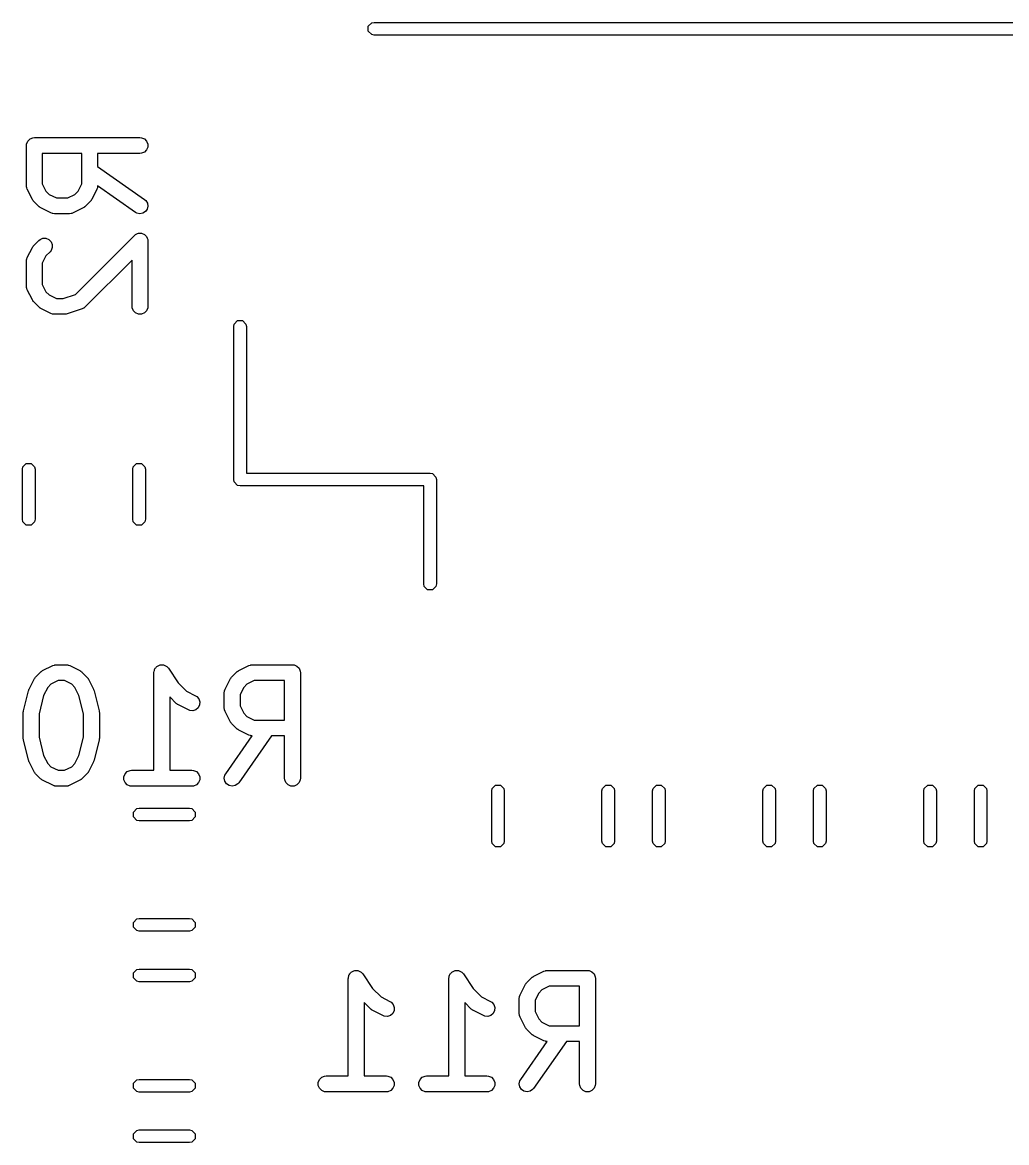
# Model space of a CAD drawing. Extents: x 5.34 to 7.44, y -5.05 to -3.93.
# Drawn here: x 5.6771 to 6.0441, y -4.3518 to -3.934 of the extents above; entities that cross this region are included whole.
import ezdxf

# ---------------------------------------------------------------- set-up
doc = ezdxf.new("R2010")
doc.units = 0
doc.header["$MEASUREMENT"] = 0
doc.layers.add('BLACK', color=7, linetype='CONTINUOUS')

msp = doc.modelspace()

# ---------------------------------------------------------------- linework, layer by layer
at = {"layer": 'BLACK', "linetype": 'CONTINUOUS'}
for p, q in [((5.80605, -3.93547), (5.80733, -3.9342)), ((5.80733, -3.9342), (5.80824, -3.93402)), ((5.80824, -3.93402), (6.18934, -3.93402)), ((5.80605, -3.93728), (5.80605, -3.93547)), ((5.80733, -3.93856), (5.80605, -3.93728)), ((5.80824, -3.93874), (5.80733, -3.93856)), ((6.18934, -3.93874), (5.80824, -3.93874)), ((5.6799, -3.97749), (5.68096, -3.97705)), ((5.68096, -3.97705), (5.68154, -3.97699)), ((5.68154, -3.97699), (5.72091, -3.97699)), ((5.72091, -3.97699), (5.72148, -3.97705)), ((5.72148, -3.97705), (5.72255, -3.97749)), ((5.67858, -3.97994), (5.67864, -3.97937)), ((5.67858, -3.99494), (5.67858, -3.97994)), ((5.67864, -3.97937), (5.67908, -3.9783)), ((5.67908, -3.9783), (5.6799, -3.97749)), ((5.72255, -3.97749), (5.72336, -3.9783)), ((5.72336, -3.9783), (5.7238, -3.97937)), ((5.7238, -3.98052), (5.72336, -3.98158)), ((5.7238, -3.97937), (5.7238, -3.98052)), ((5.69921, -3.98289), (5.68449, -3.98289)), ((5.68449, -3.98289), (5.68449, -3.99424)), ((5.69921, -3.99424), (5.69921, -3.98289)), ((5.72091, -3.98289), (5.70511, -3.98289)), ((5.70511, -3.98289), (5.70511, -3.98778)), ((5.72148, -3.98284), (5.72091, -3.98289)), ((5.72255, -3.9824), (5.72148, -3.98284)), ((5.72336, -3.98158), (5.72255, -3.9824)), ((5.70511, -3.98778), (5.7226, -4.00002)), ((5.67864, -3.99552), (5.67858, -3.99494)), ((5.67868, -3.99561), (5.67864, -3.99552)), ((5.67869, -3.99572), (5.67868, -3.99561)), ((5.6789, -3.99626), (5.67869, -3.99572)), ((5.68077, -4.00001), (5.6789, -3.99626)), ((5.68449, -3.99424), (5.68584, -3.99694)), ((5.68584, -3.99694), (5.68703, -3.99814)), ((5.69666, -3.99814), (5.69786, -3.99694)), ((5.69786, -3.99694), (5.69921, -3.99424)), ((5.7048, -3.99626), (5.70292, -4.00001)), ((5.70501, -3.99572), (5.7048, -3.99626)), ((5.70505, -3.99552), (5.70501, -3.99561)), ((5.70501, -3.99561), (5.70501, -3.99572)), ((5.70511, -3.99498), (5.70505, -3.99552)), ((5.71921, -4.00486), (5.70511, -3.99498)), ((5.68093, -4.00026), (5.68077, -4.00001)), ((5.68096, -4.00033), (5.68093, -4.00026)), ((5.68102, -4.00041), (5.68096, -4.00033)), ((5.68108, -4.0005), (5.68102, -4.00041)), ((5.68114, -4.00055), (5.68108, -4.0005)), ((5.68132, -4.00078), (5.68114, -4.00055)), ((5.6832, -4.00265), (5.68132, -4.00078)), ((5.68703, -3.99814), (5.68973, -3.99949)), ((5.68973, -3.99949), (5.69396, -3.99949)), ((5.69396, -3.99949), (5.69666, -3.99814)), ((5.70237, -4.00078), (5.7005, -4.00265)), ((5.70256, -4.00055), (5.70237, -4.00078)), ((5.70262, -4.0005), (5.70256, -4.00055)), ((5.70267, -4.00041), (5.70262, -4.0005)), ((5.70274, -4.00033), (5.70267, -4.00041)), ((5.70277, -4.00026), (5.70274, -4.00033)), ((5.70292, -4.00001), (5.70277, -4.00026)), ((5.7226, -4.00002), (5.72304, -4.0004)), ((5.72304, -4.0004), (5.72366, -4.00137)), ((5.72366, -4.00137), (5.72386, -4.0025)), ((5.68342, -4.00284), (5.6832, -4.00265)), ((5.68348, -4.0029), (5.68342, -4.00284)), ((5.68356, -4.00295), (5.68348, -4.0029)), ((5.68365, -4.00302), (5.68356, -4.00295)), ((5.68372, -4.00305), (5.68365, -4.00302)), ((5.68397, -4.0032), (5.68372, -4.00305)), ((5.68771, -4.00508), (5.68397, -4.0032)), ((5.68826, -4.00529), (5.68771, -4.00508)), ((5.68836, -4.00529), (5.68826, -4.00529)), ((5.68846, -4.00533), (5.68836, -4.00529)), ((5.68904, -4.00539), (5.68846, -4.00533)), ((5.69466, -4.00539), (5.68904, -4.00539)), ((5.69524, -4.00533), (5.69466, -4.00539)), ((5.69533, -4.00529), (5.69524, -4.00533)), ((5.69544, -4.00529), (5.69533, -4.00529)), ((5.69598, -4.00508), (5.69544, -4.00529)), ((5.69973, -4.0032), (5.69598, -4.00508)), ((5.69998, -4.00305), (5.69973, -4.0032)), ((5.70005, -4.00302), (5.69998, -4.00305)), ((5.70013, -4.00295), (5.70005, -4.00302)), ((5.70022, -4.0029), (5.70013, -4.00295)), ((5.70027, -4.00284), (5.70022, -4.0029)), ((5.7005, -4.00265), (5.70027, -4.00284)), ((5.71972, -4.00514), (5.71921, -4.00486)), ((5.72084, -4.00539), (5.71972, -4.00514)), ((5.72198, -4.00519), (5.72084, -4.00539)), ((5.72295, -4.00457), (5.72198, -4.00519)), ((5.72361, -4.00363), (5.72295, -4.00457)), ((5.72386, -4.0025), (5.72361, -4.00363)), ((5.68365, -4.01498), (5.68471, -4.01454)), ((5.68471, -4.01454), (5.68586, -4.01454)), ((5.68586, -4.01454), (5.68693, -4.01498)), ((5.69681, -4.03548), (5.71882, -4.01347)), ((5.71882, -4.01347), (5.71927, -4.01311)), ((5.71927, -4.01311), (5.72002, -4.01279)), ((5.72002, -4.01279), (5.72033, -4.01267)), ((5.72033, -4.01267), (5.72148, -4.01267)), ((5.72148, -4.01267), (5.72255, -4.01311)), ((5.72255, -4.01311), (5.72336, -4.01392)), ((5.72336, -4.01392), (5.72362, -4.01454)), ((5.72362, -4.01454), (5.7238, -4.01499)), ((5.6789, -4.02174), (5.68077, -4.01799)), ((5.68077, -4.01799), (5.68093, -4.01774)), ((5.68093, -4.01774), (5.68096, -4.01767)), ((5.68096, -4.01767), (5.68102, -4.01759)), ((5.68102, -4.01759), (5.68108, -4.0175)), ((5.68108, -4.0175), (5.68114, -4.01745)), ((5.68114, -4.01745), (5.68132, -4.01722)), ((5.68132, -4.01722), (5.6832, -4.01535)), ((5.6832, -4.01535), (5.68365, -4.01498)), ((5.68693, -4.01498), (5.68774, -4.0158)), ((5.68774, -4.0158), (5.68818, -4.01686)), ((5.68818, -4.01801), (5.68774, -4.01908)), ((5.68818, -4.01686), (5.68818, -4.01801)), ((5.7238, -4.01499), (5.72386, -4.01556)), ((5.72386, -4.01556), (5.72386, -4.03993)), ((5.67858, -4.02306), (5.67864, -4.02248)), ((5.67858, -4.03243), (5.67858, -4.02306)), ((5.67864, -4.02248), (5.67868, -4.02239)), ((5.67868, -4.02239), (5.67869, -4.02228)), ((5.67869, -4.02228), (5.6789, -4.02174)), ((5.68584, -4.02106), (5.68449, -4.02376)), ((5.68737, -4.01952), (5.68584, -4.02106)), ((5.68774, -4.01908), (5.68737, -4.01952)), ((5.71795, -4.02269), (5.7005, -4.04015)), ((5.71795, -4.03993), (5.71795, -4.02269)), ((5.68449, -4.02376), (5.68449, -4.03174)), ((5.67864, -4.03301), (5.67858, -4.03243)), ((5.67868, -4.03311), (5.67864, -4.03301)), ((5.67869, -4.03321), (5.67868, -4.03311)), ((5.6789, -4.03376), (5.67869, -4.03321)), ((5.68077, -4.0375), (5.6789, -4.03376)), ((5.68449, -4.03174), (5.68584, -4.03444)), ((5.68584, -4.03444), (5.68703, -4.03563)), ((5.68703, -4.03563), (5.68973, -4.03698)), ((5.69231, -4.03698), (5.69681, -4.03548)), ((5.68093, -4.03775), (5.68077, -4.0375)), ((5.68096, -4.03782), (5.68093, -4.03775)), ((5.68102, -4.03791), (5.68096, -4.03782)), ((5.68108, -4.03799), (5.68102, -4.03791)), ((5.68114, -4.03805), (5.68108, -4.03799)), ((5.68132, -4.03827), (5.68114, -4.03805)), ((5.6832, -4.04015), (5.68132, -4.03827)), ((5.68973, -4.03698), (5.69231, -4.03698)), ((5.68342, -4.04033), (5.6832, -4.04015)), ((5.68348, -4.04039), (5.68342, -4.04033)), ((5.68356, -4.04045), (5.68348, -4.04039)), ((5.68365, -4.04051), (5.68356, -4.04045)), ((5.68372, -4.04054), (5.68365, -4.04051)), ((5.68397, -4.0407), (5.68372, -4.04054)), ((5.68771, -4.04257), (5.68397, -4.0407)), ((5.68826, -4.04278), (5.68771, -4.04257)), ((5.68836, -4.04279), (5.68826, -4.04278)), ((5.68846, -4.04283), (5.68836, -4.04279)), ((5.68904, -4.04289), (5.68846, -4.04283)), ((5.69278, -4.04289), (5.68904, -4.04289)), ((5.69308, -4.04286), (5.69278, -4.04289)), ((5.69315, -4.04286), (5.69308, -4.04286)), ((5.69326, -4.04284), (5.69315, -4.04286)), ((5.69336, -4.04283), (5.69326, -4.04284)), ((5.69343, -4.0428), (5.69336, -4.04283)), ((5.69372, -4.04273), (5.69343, -4.0428)), ((5.69934, -4.04086), (5.69372, -4.04273)), ((5.69987, -4.04062), (5.69934, -4.04086)), ((5.69995, -4.04055), (5.69987, -4.04062)), ((5.70005, -4.04051), (5.69995, -4.04055)), ((5.7005, -4.04015), (5.70005, -4.04051)), ((5.71801, -4.04051), (5.71795, -4.03993)), ((5.71845, -4.04157), (5.71801, -4.04051)), ((5.71927, -4.04239), (5.71845, -4.04157)), ((5.72033, -4.04283), (5.71927, -4.04239)), ((5.72148, -4.04283), (5.72033, -4.04283)), ((5.72255, -4.04239), (5.72148, -4.04283)), ((5.72336, -4.04157), (5.72255, -4.04239)), ((5.7238, -4.04051), (5.72336, -4.04157)), ((5.72386, -4.03993), (5.7238, -4.04051)), ((5.75587, -4.0474), (5.75605, -4.0465)), ((5.75587, -4.10449), (5.75587, -4.0474)), ((5.75605, -4.0465), (5.75733, -4.04522)), ((5.75733, -4.04522), (5.75914, -4.04522)), ((5.75914, -4.04522), (5.76042, -4.0465)), ((5.76042, -4.0465), (5.7606, -4.0474)), ((5.7606, -4.0474), (5.7606, -4.10213)), ((5.67707, -4.10066), (5.67725, -4.09976)), ((5.67707, -4.11934), (5.67707, -4.10066)), ((5.67725, -4.09976), (5.67853, -4.09848)), ((5.67853, -4.09848), (5.68033, -4.09848)), ((5.68033, -4.09848), (5.68161, -4.09976)), ((5.68161, -4.09976), (5.68179, -4.10066)), ((5.68179, -4.10066), (5.68179, -4.11934)), ((5.71821, -4.10066), (5.71839, -4.09976)), ((5.71821, -4.11934), (5.71821, -4.10066)), ((5.71839, -4.09976), (5.71967, -4.09848)), ((5.71967, -4.09848), (5.72147, -4.09848)), ((5.72147, -4.09848), (5.72275, -4.09976)), ((5.72275, -4.09976), (5.72293, -4.10066)), ((5.72293, -4.10066), (5.72293, -4.11934)), ((5.7606, -4.10213), (5.8291, -4.10213)), ((5.8291, -4.10213), (5.83001, -4.10231)), ((5.83001, -4.10231), (5.83128, -4.10358)), ((5.75605, -4.10539), (5.75587, -4.10449)), ((5.75733, -4.10667), (5.75605, -4.10539)), ((5.75824, -4.10685), (5.75733, -4.10667)), ((5.83128, -4.10358), (5.83146, -4.10449)), ((5.83146, -4.10449), (5.83146, -4.14346)), ((5.82674, -4.10685), (5.75824, -4.10685)), ((5.82674, -4.14346), (5.82674, -4.10685)), ((5.67725, -4.12024), (5.67707, -4.11934)), ((5.67853, -4.12152), (5.67725, -4.12024)), ((5.68033, -4.12152), (5.67853, -4.12152)), ((5.68161, -4.12024), (5.68033, -4.12152)), ((5.68179, -4.11934), (5.68161, -4.12024)), ((5.71839, -4.12024), (5.71821, -4.11934)), ((5.71967, -4.12152), (5.71839, -4.12024)), ((5.72147, -4.12152), (5.71967, -4.12152)), ((5.72275, -4.12024), (5.72147, -4.12152)), ((5.72293, -4.11934), (5.72275, -4.12024)), ((5.82692, -4.14437), (5.82674, -4.14346)), ((5.83146, -4.14346), (5.83128, -4.14437)), ((5.8282, -4.14565), (5.82692, -4.14437)), ((5.83001, -4.14565), (5.8282, -4.14565)), ((5.83128, -4.14437), (5.83001, -4.14565)), ((5.68198, -4.1782), (5.68386, -4.17632)), ((5.68386, -4.17632), (5.68408, -4.17614)), ((5.68408, -4.17614), (5.68413, -4.17608)), ((5.68413, -4.17608), (5.68422, -4.17602)), ((5.68422, -4.17602), (5.6843, -4.17596)), ((5.6843, -4.17596), (5.68437, -4.17593)), ((5.68437, -4.17593), (5.68462, -4.17577)), ((5.68462, -4.17577), (5.68837, -4.1739)), ((5.68837, -4.1739), (5.68891, -4.17369)), ((5.68891, -4.17369), (5.68902, -4.17368)), ((5.68902, -4.17368), (5.68912, -4.17364)), ((5.68912, -4.17364), (5.68969, -4.17358)), ((5.68969, -4.17358), (5.69344, -4.17358)), ((5.69344, -4.17358), (5.69402, -4.17364)), ((5.69402, -4.17364), (5.69412, -4.17368)), ((5.69412, -4.17368), (5.69422, -4.17369)), ((5.69422, -4.17369), (5.69476, -4.1739)), ((5.69476, -4.1739), (5.69851, -4.17577)), ((5.69851, -4.17577), (5.69876, -4.17593)), ((5.69876, -4.17593), (5.69883, -4.17596)), ((5.69883, -4.17596), (5.69891, -4.17602)), ((5.69891, -4.17602), (5.699, -4.17608)), ((5.699, -4.17608), (5.69905, -4.17614)), ((5.69905, -4.17614), (5.69928, -4.17632)), ((5.69928, -4.17632), (5.70115, -4.1782)), ((5.72611, -4.17653), (5.72617, -4.17596)), ((5.72611, -4.17654), (5.72611, -4.17653)), ((5.72611, -4.17653), (5.72611, -4.17653)), ((5.72611, -4.17653), (5.72611, -4.17653)), ((5.72611, -4.21295), (5.72611, -4.17654)), ((5.72617, -4.17596), (5.72628, -4.17569)), ((5.72628, -4.17569), (5.72634, -4.1754)), ((5.72634, -4.1754), (5.7265, -4.17516)), ((5.7265, -4.17516), (5.72661, -4.1749)), ((5.72661, -4.1749), (5.72681, -4.17469)), ((5.72681, -4.17469), (5.72698, -4.17445)), ((5.72698, -4.17445), (5.72722, -4.17429)), ((5.72722, -4.17429), (5.72742, -4.17408)), ((5.72742, -4.17408), (5.72769, -4.17397)), ((5.72769, -4.17397), (5.72794, -4.17381)), ((5.72794, -4.17381), (5.72822, -4.17375)), ((5.72822, -4.17375), (5.72849, -4.17364)), ((5.72849, -4.17364), (5.72878, -4.17364)), ((5.72878, -4.17364), (5.72907, -4.17358)), ((5.72907, -4.17358), (5.72935, -4.17364)), ((5.72935, -4.17364), (5.72964, -4.17364)), ((5.72964, -4.17364), (5.72991, -4.17375)), ((5.72991, -4.17375), (5.7302, -4.17381)), ((5.7302, -4.17381), (5.73044, -4.17397)), ((5.73044, -4.17397), (5.7307, -4.17408)), ((5.7307, -4.17408), (5.73091, -4.17429)), ((5.73091, -4.17429), (5.73115, -4.17445)), ((5.73115, -4.17445), (5.73152, -4.17489)), ((5.73152, -4.17489), (5.73152, -4.1749)), ((5.73152, -4.1749), (5.73152, -4.1749)), ((5.73152, -4.1749), (5.73152, -4.1749)), ((5.73152, -4.1749), (5.73511, -4.18028)), ((5.7551, -4.1782), (5.75697, -4.17632)), ((5.75697, -4.17632), (5.7572, -4.17614)), ((5.7572, -4.17614), (5.75725, -4.17608)), ((5.75725, -4.17608), (5.75734, -4.17602)), ((5.75734, -4.17602), (5.75742, -4.17596)), ((5.75742, -4.17596), (5.75749, -4.17593)), ((5.75749, -4.17593), (5.75774, -4.17577)), ((5.75774, -4.17577), (5.76149, -4.1739)), ((5.76149, -4.1739), (5.76203, -4.17369)), ((5.76203, -4.17369), (5.76213, -4.17368)), ((5.76213, -4.17368), (5.76223, -4.17364)), ((5.76223, -4.17364), (5.76281, -4.17358)), ((5.76281, -4.17358), (5.77781, -4.17358)), ((5.77781, -4.17358), (5.77838, -4.17364)), ((5.77838, -4.17364), (5.77945, -4.17408)), ((5.77945, -4.17408), (5.78026, -4.1749)), ((5.78026, -4.1749), (5.7807, -4.17596)), ((5.7807, -4.17596), (5.78076, -4.17654)), ((5.78076, -4.17654), (5.78076, -4.21591)), ((5.67955, -4.18271), (5.68143, -4.17897)), ((5.68143, -4.17897), (5.68158, -4.17872)), ((5.68158, -4.17872), (5.68161, -4.17865)), ((5.68161, -4.17865), (5.68168, -4.17856)), ((5.68168, -4.17856), (5.68174, -4.17848)), ((5.68174, -4.17848), (5.68179, -4.17842)), ((5.68179, -4.17842), (5.68198, -4.1782)), ((5.68769, -4.18084), (5.68649, -4.18203)), ((5.69039, -4.17949), (5.68769, -4.18084)), ((5.69274, -4.17949), (5.69039, -4.17949)), ((5.69544, -4.18084), (5.69274, -4.17949)), ((5.69664, -4.18203), (5.69544, -4.18084)), ((5.70115, -4.1782), (5.70134, -4.17842)), ((5.70134, -4.17842), (5.7014, -4.17848)), ((5.7014, -4.17848), (5.70145, -4.17856)), ((5.70145, -4.17856), (5.70152, -4.17865)), ((5.70152, -4.17865), (5.70155, -4.17872)), ((5.70155, -4.17872), (5.70171, -4.17897)), ((5.70171, -4.17897), (5.70358, -4.18271)), ((5.73511, -4.18028), (5.73831, -4.18348)), ((5.75267, -4.18271), (5.75454, -4.17897)), ((5.75454, -4.17897), (5.7547, -4.17872)), ((5.7547, -4.17872), (5.75473, -4.17865)), ((5.75473, -4.17865), (5.7548, -4.17856)), ((5.7548, -4.17856), (5.75485, -4.17848)), ((5.75485, -4.17848), (5.75491, -4.17842)), ((5.75491, -4.17842), (5.7551, -4.1782)), ((5.76081, -4.18084), (5.75961, -4.18203)), ((5.76351, -4.17949), (5.76081, -4.18084)), ((5.77485, -4.17949), (5.76351, -4.17949)), ((5.77485, -4.19421), (5.77485, -4.17949)), ((5.67745, -4.19082), (5.67933, -4.18332)), ((5.67933, -4.18332), (5.67934, -4.18328)), ((5.67934, -4.18328), (5.67935, -4.18326)), ((5.67935, -4.18326), (5.67944, -4.18302)), ((5.67944, -4.18302), (5.67952, -4.18277)), ((5.67952, -4.18277), (5.67954, -4.18276)), ((5.67954, -4.18276), (5.67955, -4.18271)), ((5.68498, -4.18507), (5.68327, -4.1919)), ((5.68649, -4.18203), (5.68498, -4.18507)), ((5.69816, -4.18507), (5.69664, -4.18203)), ((5.69986, -4.1919), (5.69816, -4.18507)), ((5.70358, -4.18271), (5.7036, -4.18276)), ((5.7036, -4.18276), (5.70361, -4.18277)), ((5.70361, -4.18277), (5.7037, -4.18302)), ((5.7037, -4.18302), (5.70379, -4.18326)), ((5.70379, -4.18326), (5.70379, -4.18328)), ((5.70379, -4.18328), (5.70381, -4.18332)), ((5.70381, -4.18332), (5.70568, -4.19082)), ((5.73447, -4.188), (5.73202, -4.18554)), ((5.73202, -4.18554), (5.73202, -4.21295)), ((5.73831, -4.18348), (5.74163, -4.18514)), ((5.74163, -4.18514), (5.74212, -4.18545)), ((5.74212, -4.18545), (5.74288, -4.18632)), ((5.75236, -4.18404), (5.75241, -4.18346)), ((5.75236, -4.18966), (5.75236, -4.18404)), ((5.75241, -4.18346), (5.75245, -4.18336)), ((5.75245, -4.18336), (5.75246, -4.18326)), ((5.75246, -4.18326), (5.75267, -4.18271)), ((5.75961, -4.18203), (5.75826, -4.18473)), ((5.75826, -4.18473), (5.75826, -4.18896)), ((5.7347, -4.18818), (5.73447, -4.188)), ((5.73475, -4.18824), (5.7347, -4.18818)), ((5.73484, -4.1883), (5.73475, -4.18824)), ((5.73492, -4.18837), (5.73484, -4.1883)), ((5.73499, -4.18839), (5.73492, -4.18837)), ((5.73524, -4.18855), (5.73499, -4.18839)), ((5.73899, -4.19043), (5.73524, -4.18855)), ((5.74264, -4.1896), (5.74177, -4.19035)), ((5.74316, -4.18856), (5.74264, -4.1896)), ((5.74288, -4.18632), (5.74324, -4.18742)), ((5.74324, -4.18742), (5.74316, -4.18856)), ((5.75241, -4.19024), (5.75236, -4.18966)), ((5.75245, -4.19033), (5.75241, -4.19024)), ((5.75826, -4.18896), (5.75961, -4.19166)), ((5.67737, -4.19139), (5.6774, -4.19118)), ((5.67738, -4.19143), (5.67737, -4.19139)), ((5.67737, -4.19153), (5.67738, -4.19143)), ((5.67737, -4.20091), (5.67737, -4.19153)), ((5.6774, -4.19118), (5.67742, -4.19096)), ((5.67742, -4.19096), (5.67744, -4.19092)), ((5.67744, -4.19092), (5.67745, -4.19082)), ((5.68327, -4.1919), (5.68327, -4.20054)), ((5.69986, -4.20054), (5.69986, -4.1919)), ((5.70568, -4.19082), (5.7057, -4.19092)), ((5.7057, -4.19092), (5.70571, -4.19096)), ((5.70571, -4.19096), (5.70573, -4.19118)), ((5.70573, -4.19118), (5.70577, -4.19139)), ((5.70577, -4.19139), (5.70576, -4.19143)), ((5.70576, -4.19143), (5.70577, -4.19153)), ((5.70577, -4.19153), (5.70577, -4.20091)), ((5.73953, -4.19063), (5.73899, -4.19043)), ((5.74068, -4.19071), (5.73953, -4.19063)), ((5.74177, -4.19035), (5.74068, -4.19071)), ((5.75246, -4.19044), (5.75245, -4.19033)), ((5.75267, -4.19098), (5.75246, -4.19044)), ((5.75454, -4.19473), (5.75267, -4.19098)), ((5.75961, -4.19166), (5.76081, -4.19286)), ((5.76081, -4.19286), (5.76351, -4.19421)), ((5.76351, -4.19421), (5.77485, -4.19421)), ((5.7547, -4.19498), (5.75454, -4.19473)), ((5.75473, -4.19505), (5.7547, -4.19498)), ((5.7548, -4.19513), (5.75473, -4.19505)), ((5.75485, -4.19522), (5.7548, -4.19513)), ((5.75491, -4.19527), (5.75485, -4.19522)), ((5.7551, -4.1955), (5.75491, -4.19527)), ((5.75697, -4.19737), (5.7551, -4.1955)), ((5.7572, -4.19756), (5.75697, -4.19737)), ((5.75725, -4.19762), (5.7572, -4.19756)), ((5.75734, -4.19767), (5.75725, -4.19762)), ((5.75742, -4.19774), (5.75734, -4.19767)), ((5.75749, -4.19777), (5.75742, -4.19774)), ((5.75774, -4.19792), (5.75749, -4.19777)), ((5.76149, -4.1998), (5.75774, -4.19792)), ((5.67738, -4.20101), (5.67737, -4.20091)), ((5.67737, -4.20105), (5.67738, -4.20101)), ((5.6774, -4.20127), (5.67737, -4.20105)), ((5.67742, -4.20148), (5.6774, -4.20127)), ((5.67744, -4.20152), (5.67742, -4.20148)), ((5.67745, -4.20162), (5.67744, -4.20152)), ((5.67933, -4.20912), (5.67745, -4.20162)), ((5.68327, -4.20054), (5.68498, -4.20738)), ((5.69816, -4.20738), (5.69986, -4.20054)), ((5.70568, -4.20162), (5.70381, -4.20912)), ((5.7057, -4.20152), (5.70568, -4.20162)), ((5.70571, -4.20148), (5.7057, -4.20152)), ((5.70573, -4.20127), (5.70571, -4.20148)), ((5.70577, -4.20105), (5.70573, -4.20127)), ((5.70577, -4.20091), (5.70576, -4.20101)), ((5.70576, -4.20101), (5.70577, -4.20105)), ((5.75289, -4.21421), (5.76276, -4.20011)), ((5.76997, -4.20011), (5.75773, -4.2176)), ((5.76203, -4.20001), (5.76149, -4.1998)), ((5.76213, -4.20001), (5.76203, -4.20001)), ((5.76223, -4.20005), (5.76213, -4.20001)), ((5.76276, -4.20011), (5.76223, -4.20005)), ((5.77485, -4.20011), (5.76997, -4.20011)), ((5.77485, -4.21591), (5.77485, -4.20011)), ((5.67934, -4.20917), (5.67933, -4.20912)), ((5.67935, -4.20919), (5.67934, -4.20917)), ((5.67944, -4.20943), (5.67935, -4.20919)), ((5.67952, -4.20967), (5.67944, -4.20943)), ((5.67954, -4.20969), (5.67952, -4.20967)), ((5.67955, -4.20973), (5.67954, -4.20969)), ((5.68143, -4.21348), (5.67955, -4.20973)), ((5.68498, -4.20738), (5.68649, -4.21041)), ((5.68649, -4.21041), (5.68769, -4.2116)), ((5.69544, -4.2116), (5.69664, -4.21041)), ((5.69664, -4.21041), (5.69816, -4.20738)), ((5.70358, -4.20973), (5.70171, -4.21348)), ((5.7036, -4.20969), (5.70358, -4.20973)), ((5.70361, -4.20967), (5.7036, -4.20969)), ((5.7037, -4.20943), (5.70361, -4.20967)), ((5.70379, -4.20919), (5.7037, -4.20943)), ((5.70381, -4.20912), (5.70379, -4.20917)), ((5.70379, -4.20917), (5.70379, -4.20919)), ((5.68158, -4.21373), (5.68143, -4.21348)), ((5.68161, -4.2138), (5.68158, -4.21373)), ((5.68168, -4.21388), (5.68161, -4.2138)), ((5.68174, -4.21397), (5.68168, -4.21388)), ((5.68179, -4.21402), (5.68174, -4.21397)), ((5.68198, -4.21424), (5.68179, -4.21402)), ((5.68386, -4.21612), (5.68198, -4.21424)), ((5.68769, -4.2116), (5.69039, -4.21295)), ((5.69039, -4.21295), (5.69274, -4.21295)), ((5.69274, -4.21295), (5.69544, -4.2116)), ((5.70115, -4.21424), (5.69928, -4.21612)), ((5.70134, -4.21402), (5.70115, -4.21424)), ((5.7014, -4.21397), (5.70134, -4.21402)), ((5.70145, -4.21388), (5.7014, -4.21397)), ((5.70152, -4.2138), (5.70145, -4.21388)), ((5.70155, -4.21373), (5.70152, -4.2138)), ((5.70171, -4.21348), (5.70155, -4.21373)), ((5.71492, -4.21533), (5.71536, -4.21427)), ((5.71492, -4.21648), (5.71492, -4.21533)), ((5.71536, -4.21427), (5.71617, -4.21345)), ((5.71617, -4.21345), (5.71724, -4.21301)), ((5.71724, -4.21301), (5.71781, -4.21295)), ((5.71781, -4.21295), (5.72611, -4.21295)), ((5.73202, -4.21295), (5.74031, -4.21295)), ((5.74031, -4.21295), (5.74089, -4.21301)), ((5.74089, -4.21301), (5.74195, -4.21345)), ((5.74195, -4.21345), (5.74277, -4.21427)), ((5.74277, -4.21427), (5.74321, -4.21533)), ((5.74321, -4.21533), (5.74321, -4.21648)), ((5.75236, -4.21584), (5.75261, -4.21472)), ((5.75261, -4.21472), (5.75289, -4.21421)), ((5.68408, -4.21631), (5.68386, -4.21612)), ((5.68413, -4.21636), (5.68408, -4.21631)), ((5.68422, -4.21642), (5.68413, -4.21636)), ((5.6843, -4.21649), (5.68422, -4.21642)), ((5.68437, -4.21652), (5.6843, -4.21649)), ((5.68462, -4.21667), (5.68437, -4.21652)), ((5.68837, -4.21855), (5.68462, -4.21667)), ((5.68891, -4.21875), (5.68837, -4.21855)), ((5.68902, -4.21876), (5.68891, -4.21875)), ((5.68912, -4.2188), (5.68902, -4.21876)), ((5.68969, -4.21886), (5.68912, -4.2188)), ((5.69344, -4.21886), (5.68969, -4.21886)), ((5.69402, -4.2188), (5.69344, -4.21886)), ((5.69412, -4.21876), (5.69402, -4.2188)), ((5.69422, -4.21875), (5.69412, -4.21876)), ((5.69476, -4.21855), (5.69422, -4.21875)), ((5.69851, -4.21667), (5.69476, -4.21855)), ((5.69876, -4.21652), (5.69851, -4.21667)), ((5.69883, -4.21649), (5.69876, -4.21652)), ((5.69891, -4.21642), (5.69883, -4.21649)), ((5.699, -4.21636), (5.69891, -4.21642)), ((5.69905, -4.21631), (5.699, -4.21636)), ((5.69928, -4.21612), (5.69905, -4.21631)), ((5.71536, -4.21755), (5.71492, -4.21648)), ((5.71617, -4.21836), (5.71536, -4.21755)), ((5.71724, -4.2188), (5.71617, -4.21836)), ((5.71781, -4.21886), (5.71724, -4.2188)), ((5.74031, -4.21886), (5.71781, -4.21886)), ((5.74089, -4.2188), (5.74031, -4.21886)), ((5.74195, -4.21836), (5.74089, -4.2188)), ((5.74277, -4.21755), (5.74195, -4.21836)), ((5.74321, -4.21648), (5.74277, -4.21755)), ((5.75256, -4.21698), (5.75236, -4.21584)), ((5.75318, -4.21795), (5.75256, -4.21698)), ((5.75412, -4.21861), (5.75318, -4.21795)), ((5.75525, -4.21886), (5.75412, -4.21861)), ((5.75638, -4.21866), (5.75525, -4.21886)), ((5.75735, -4.21804), (5.75638, -4.21866)), ((5.75773, -4.2176), (5.75735, -4.21804)), ((5.77491, -4.21648), (5.77485, -4.21591)), ((5.77535, -4.21755), (5.77491, -4.21648)), ((5.77617, -4.21836), (5.77535, -4.21755)), ((5.77723, -4.2188), (5.77617, -4.21836)), ((5.77838, -4.2188), (5.77723, -4.2188)), ((5.77945, -4.21836), (5.77838, -4.2188)), ((5.78026, -4.21755), (5.77945, -4.21836)), ((5.7807, -4.21648), (5.78026, -4.21755)), ((5.78076, -4.21591), (5.7807, -4.21648)), ((5.85225, -4.21976), (5.85353, -4.21848)), ((5.85353, -4.21848), (5.85533, -4.21848)), ((5.85533, -4.21848), (5.85661, -4.21976)), ((5.89339, -4.21976), (5.89467, -4.21848)), ((5.89467, -4.21848), (5.89647, -4.21848)), ((5.89647, -4.21848), (5.89775, -4.21976)), ((5.91225, -4.21976), (5.91353, -4.21848)), ((5.91353, -4.21848), (5.91533, -4.21848)), ((5.91533, -4.21848), (5.91661, -4.21976)), ((5.95339, -4.21976), (5.95467, -4.21848)), ((5.95467, -4.21848), (5.95647, -4.21848)), ((5.95647, -4.21848), (5.95775, -4.21976)), ((5.97225, -4.21976), (5.97353, -4.21848)), ((5.97353, -4.21848), (5.97533, -4.21848)), ((5.97533, -4.21848), (5.97661, -4.21976)), ((6.01339, -4.21976), (6.01467, -4.21848)), ((6.01467, -4.21848), (6.01647, -4.21848)), ((6.01647, -4.21848), (6.01775, -4.21976)), ((6.03225, -4.21976), (6.03353, -4.21848)), ((6.03353, -4.21848), (6.03533, -4.21848)), ((6.03533, -4.21848), (6.03661, -4.21976)), ((5.85207, -4.22066), (5.85225, -4.21976)), ((5.85207, -4.23934), (5.85207, -4.22066)), ((5.85661, -4.21976), (5.85679, -4.22066)), ((5.85679, -4.22066), (5.85679, -4.23934)), ((5.89321, -4.22066), (5.89339, -4.21976)), ((5.89321, -4.23934), (5.89321, -4.22066)), ((5.89775, -4.21976), (5.89793, -4.22066)), ((5.89793, -4.22066), (5.89793, -4.23934)), ((5.91207, -4.22066), (5.91225, -4.21976)), ((5.91207, -4.23934), (5.91207, -4.22066)), ((5.91661, -4.21976), (5.91679, -4.22066)), ((5.91679, -4.22066), (5.91679, -4.23934)), ((5.95321, -4.22066), (5.95339, -4.21976)), ((5.95321, -4.23934), (5.95321, -4.22066)), ((5.95775, -4.21976), (5.95793, -4.22066)), ((5.95793, -4.22066), (5.95793, -4.23934)), ((5.97207, -4.22066), (5.97225, -4.21976)), ((5.97207, -4.23934), (5.97207, -4.22066)), ((5.97661, -4.21976), (5.97679, -4.22066)), ((5.97679, -4.22066), (5.97679, -4.23934)), ((6.01321, -4.22066), (6.01339, -4.21976)), ((6.01321, -4.23934), (6.01321, -4.22066)), ((6.01775, -4.21976), (6.01793, -4.22066)), ((6.01793, -4.22066), (6.01793, -4.23934)), ((6.03207, -4.22066), (6.03225, -4.21976)), ((6.03207, -4.23934), (6.03207, -4.22066)), ((6.03661, -4.21976), (6.03679, -4.22066)), ((6.03679, -4.22066), (6.03679, -4.23934)), ((5.71848, -4.22853), (5.71976, -4.22725)), ((5.71976, -4.22725), (5.72066, -4.22707)), ((5.72066, -4.22707), (5.73934, -4.22707)), ((5.73934, -4.22707), (5.74024, -4.22725)), ((5.74024, -4.22725), (5.74152, -4.22853)), ((5.71848, -4.23033), (5.71848, -4.22853)), ((5.71976, -4.23161), (5.71848, -4.23033)), ((5.72066, -4.23179), (5.71976, -4.23161)), ((5.73934, -4.23179), (5.72066, -4.23179)), ((5.74024, -4.23161), (5.73934, -4.23179)), ((5.74152, -4.23033), (5.74024, -4.23161)), ((5.74152, -4.22853), (5.74152, -4.23033)), ((5.85225, -4.24024), (5.85207, -4.23934)), ((5.85353, -4.24152), (5.85225, -4.24024)), ((5.85661, -4.24024), (5.85533, -4.24152)), ((5.85679, -4.23934), (5.85661, -4.24024)), ((5.89339, -4.24024), (5.89321, -4.23934)), ((5.89467, -4.24152), (5.89339, -4.24024)), ((5.89775, -4.24024), (5.89647, -4.24152)), ((5.89793, -4.23934), (5.89775, -4.24024)), ((5.91225, -4.24024), (5.91207, -4.23934)), ((5.91353, -4.24152), (5.91225, -4.24024)), ((5.91661, -4.24024), (5.91533, -4.24152)), ((5.91679, -4.23934), (5.91661, -4.24024)), ((5.95339, -4.24024), (5.95321, -4.23934)), ((5.95467, -4.24152), (5.95339, -4.24024)), ((5.95775, -4.24024), (5.95647, -4.24152)), ((5.95793, -4.23934), (5.95775, -4.24024)), ((5.97225, -4.24024), (5.97207, -4.23934)), ((5.97353, -4.24152), (5.97225, -4.24024)), ((5.97661, -4.24024), (5.97533, -4.24152)), ((5.97679, -4.23934), (5.97661, -4.24024)), ((6.01339, -4.24024), (6.01321, -4.23934)), ((6.01467, -4.24152), (6.01339, -4.24024)), ((6.01775, -4.24024), (6.01647, -4.24152)), ((6.01793, -4.23934), (6.01775, -4.24024)), ((6.03225, -4.24024), (6.03207, -4.23934)), ((6.03353, -4.24152), (6.03225, -4.24024)), ((6.03661, -4.24024), (6.03533, -4.24152)), ((6.03679, -4.23934), (6.03661, -4.24024)), ((5.85533, -4.24152), (5.85353, -4.24152)), ((5.89647, -4.24152), (5.89467, -4.24152)), ((5.91533, -4.24152), (5.91353, -4.24152)), ((5.95647, -4.24152), (5.95467, -4.24152)), ((5.97533, -4.24152), (5.97353, -4.24152)), ((6.01647, -4.24152), (6.01467, -4.24152)), ((6.03533, -4.24152), (6.03353, -4.24152)), ((5.71848, -4.26967), (5.71976, -4.26839)), ((5.71976, -4.26839), (5.72066, -4.26821)), ((5.72066, -4.26821), (5.73934, -4.26821)), ((5.73934, -4.26821), (5.74024, -4.26839)), ((5.74024, -4.26839), (5.74152, -4.26967)), ((5.71848, -4.27147), (5.71848, -4.26967)), ((5.71976, -4.27275), (5.71848, -4.27147)), ((5.72066, -4.27293), (5.71976, -4.27275)), ((5.73934, -4.27293), (5.72066, -4.27293)), ((5.74024, -4.27275), (5.73934, -4.27293)), ((5.74152, -4.27147), (5.74024, -4.27275)), ((5.74152, -4.26967), (5.74152, -4.27147)), ((5.71848, -4.28853), (5.71976, -4.28725)), ((5.71848, -4.29033), (5.71848, -4.28853)), ((5.71976, -4.29161), (5.71848, -4.29033)), ((5.71976, -4.28725), (5.72066, -4.28707)), ((5.72066, -4.28707), (5.73934, -4.28707)), ((5.73934, -4.28707), (5.74024, -4.28725)), ((5.74024, -4.28725), (5.74152, -4.28853)), ((5.74152, -4.29033), (5.74024, -4.29161)), ((5.74152, -4.28853), (5.74152, -4.29033)), ((5.79861, -4.29054), (5.79861, -4.29053)), ((5.79861, -4.29053), (5.79861, -4.29053)), ((5.79861, -4.29053), (5.79862, -4.29053)), ((5.79861, -4.32695), (5.79861, -4.29054)), ((5.79862, -4.29053), (5.79867, -4.28996)), ((5.79867, -4.28996), (5.79878, -4.28969)), ((5.79878, -4.28969), (5.79884, -4.2894)), ((5.79884, -4.2894), (5.799, -4.28916)), ((5.799, -4.28916), (5.79911, -4.2889)), ((5.79911, -4.2889), (5.79932, -4.28869)), ((5.79932, -4.28869), (5.79948, -4.28845)), ((5.79948, -4.28845), (5.79972, -4.28829)), ((5.79972, -4.28829), (5.79993, -4.28808)), ((5.79993, -4.28808), (5.8002, -4.28797)), ((5.8002, -4.28797), (5.80044, -4.28781)), ((5.80044, -4.28781), (5.80072, -4.28775)), ((5.80072, -4.28775), (5.80099, -4.28764)), ((5.80099, -4.28764), (5.80128, -4.28764)), ((5.80128, -4.28764), (5.80157, -4.28758)), ((5.80157, -4.28758), (5.80185, -4.28764)), ((5.80185, -4.28764), (5.80214, -4.28764)), ((5.80214, -4.28764), (5.80241, -4.28775)), ((5.80241, -4.28775), (5.8027, -4.28781)), ((5.8027, -4.28781), (5.80294, -4.28797)), ((5.80294, -4.28797), (5.80321, -4.28808)), ((5.80321, -4.28808), (5.80341, -4.28829)), ((5.80341, -4.28829), (5.80366, -4.28845)), ((5.80366, -4.28845), (5.80402, -4.28889)), ((5.80402, -4.28889), (5.80402, -4.2889)), ((5.80402, -4.2889), (5.80402, -4.2889)), ((5.80402, -4.2889), (5.80402, -4.2889)), ((5.80402, -4.2889), (5.80761, -4.29428)), ((5.83611, -4.29053), (5.83617, -4.28996)), ((5.83611, -4.29054), (5.83611, -4.29053)), ((5.83611, -4.29053), (5.83611, -4.29053)), ((5.83611, -4.29053), (5.83611, -4.29053)), ((5.83611, -4.32695), (5.83611, -4.29054)), ((5.83617, -4.28996), (5.83628, -4.28969)), ((5.83628, -4.28969), (5.83634, -4.2894)), ((5.83634, -4.2894), (5.8365, -4.28916)), ((5.8365, -4.28916), (5.83661, -4.2889)), ((5.83661, -4.2889), (5.83681, -4.28869)), ((5.83681, -4.28869), (5.83698, -4.28845)), ((5.83698, -4.28845), (5.83722, -4.28829)), ((5.83722, -4.28829), (5.83742, -4.28808)), ((5.83742, -4.28808), (5.83769, -4.28797)), ((5.83769, -4.28797), (5.83794, -4.28781)), ((5.83794, -4.28781), (5.83822, -4.28775)), ((5.83822, -4.28775), (5.83849, -4.28764)), ((5.83849, -4.28764), (5.83878, -4.28764)), ((5.83878, -4.28764), (5.83907, -4.28758)), ((5.83907, -4.28758), (5.83935, -4.28764)), ((5.83935, -4.28764), (5.83964, -4.28764)), ((5.83964, -4.28764), (5.83991, -4.28775)), ((5.83991, -4.28775), (5.8402, -4.28781)), ((5.8402, -4.28781), (5.84044, -4.28797)), ((5.84044, -4.28797), (5.8407, -4.28808)), ((5.8407, -4.28808), (5.84091, -4.28829)), ((5.84091, -4.28829), (5.84115, -4.28845)), ((5.84115, -4.28845), (5.84152, -4.28889)), ((5.84152, -4.28889), (5.84152, -4.2889)), ((5.84152, -4.2889), (5.84152, -4.2889)), ((5.84152, -4.2889), (5.84152, -4.2889)), ((5.84152, -4.2889), (5.84511, -4.29428)), ((5.8651, -4.2922), (5.86697, -4.29032)), ((5.86697, -4.29032), (5.8672, -4.29014)), ((5.8672, -4.29014), (5.86725, -4.29008)), ((5.86725, -4.29008), (5.86734, -4.29002)), ((5.86734, -4.29002), (5.86742, -4.28996)), ((5.86742, -4.28996), (5.86749, -4.28993)), ((5.86749, -4.28993), (5.86774, -4.28977)), ((5.86774, -4.28977), (5.87149, -4.2879)), ((5.87149, -4.2879), (5.87203, -4.28769)), ((5.87203, -4.28769), (5.87213, -4.28768)), ((5.87213, -4.28768), (5.87223, -4.28764)), ((5.87223, -4.28764), (5.87281, -4.28758)), ((5.87281, -4.28758), (5.88781, -4.28758)), ((5.88781, -4.28758), (5.88838, -4.28764)), ((5.88838, -4.28764), (5.88945, -4.28808)), ((5.88945, -4.28808), (5.89026, -4.2889)), ((5.89026, -4.2889), (5.8907, -4.28996)), ((5.8907, -4.28996), (5.89076, -4.29054)), ((5.89076, -4.29054), (5.89076, -4.32991)), ((5.72066, -4.29179), (5.71976, -4.29161)), ((5.73934, -4.29179), (5.72066, -4.29179)), ((5.74024, -4.29161), (5.73934, -4.29179)), ((5.80761, -4.29428), (5.81082, -4.29748)), ((5.84511, -4.29428), (5.84831, -4.29748)), ((5.86267, -4.29671), (5.86454, -4.29297)), ((5.86454, -4.29297), (5.8647, -4.29272)), ((5.8647, -4.29272), (5.86473, -4.29265)), ((5.86473, -4.29265), (5.8648, -4.29256)), ((5.8648, -4.29256), (5.86485, -4.29248)), ((5.86485, -4.29248), (5.86491, -4.29242)), ((5.86491, -4.29242), (5.8651, -4.2922)), ((5.87351, -4.29349), (5.87081, -4.29484)), ((5.88485, -4.29349), (5.87351, -4.29349)), ((5.88485, -4.30821), (5.88485, -4.29349)), ((5.81082, -4.29748), (5.81414, -4.29914)), ((5.84831, -4.29748), (5.85163, -4.29914)), ((5.86236, -4.29804), (5.86241, -4.29746)), ((5.86236, -4.30366), (5.86236, -4.29804)), ((5.86241, -4.29746), (5.86245, -4.29736)), ((5.86245, -4.29736), (5.86246, -4.29726)), ((5.86246, -4.29726), (5.86267, -4.29671)), ((5.86961, -4.29603), (5.86826, -4.29873)), ((5.86826, -4.29873), (5.86826, -4.30296)), ((5.87081, -4.29484), (5.86961, -4.29603)), ((5.80698, -4.302), (5.80452, -4.29954)), ((5.80452, -4.29954), (5.80452, -4.32695)), ((5.8072, -4.30218), (5.80698, -4.302)), ((5.80726, -4.30224), (5.8072, -4.30218)), ((5.80734, -4.3023), (5.80726, -4.30224)), ((5.80743, -4.30237), (5.80734, -4.3023)), ((5.8075, -4.30239), (5.80743, -4.30237)), ((5.80775, -4.30255), (5.8075, -4.30239)), ((5.8115, -4.30443), (5.80775, -4.30255)), ((5.81414, -4.29914), (5.81463, -4.29945)), ((5.81463, -4.29945), (5.81538, -4.30032)), ((5.81566, -4.30256), (5.81515, -4.3036)), ((5.81538, -4.30032), (5.81575, -4.30142)), ((5.81575, -4.30142), (5.81566, -4.30256)), ((5.84447, -4.302), (5.84202, -4.29954)), ((5.84202, -4.29954), (5.84202, -4.32695)), ((5.8447, -4.30218), (5.84447, -4.302)), ((5.84475, -4.30224), (5.8447, -4.30218)), ((5.84484, -4.3023), (5.84475, -4.30224)), ((5.84492, -4.30237), (5.84484, -4.3023)), ((5.84499, -4.30239), (5.84492, -4.30237)), ((5.84524, -4.30255), (5.84499, -4.30239)), ((5.84899, -4.30443), (5.84524, -4.30255)), ((5.85163, -4.29914), (5.85212, -4.29945)), ((5.85212, -4.29945), (5.85288, -4.30032)), ((5.85316, -4.30256), (5.85264, -4.3036)), ((5.85288, -4.30032), (5.85324, -4.30142)), ((5.85324, -4.30142), (5.85316, -4.30256)), ((5.86826, -4.30296), (5.86961, -4.30566)), ((5.81204, -4.30463), (5.8115, -4.30443)), ((5.81319, -4.30471), (5.81204, -4.30463)), ((5.81428, -4.30435), (5.81319, -4.30471)), ((5.81515, -4.3036), (5.81428, -4.30435)), ((5.84953, -4.30463), (5.84899, -4.30443)), ((5.85068, -4.30471), (5.84953, -4.30463)), ((5.85177, -4.30435), (5.85068, -4.30471)), ((5.85264, -4.3036), (5.85177, -4.30435)), ((5.86241, -4.30424), (5.86236, -4.30366)), ((5.86245, -4.30433), (5.86241, -4.30424)), ((5.86246, -4.30444), (5.86245, -4.30433)), ((5.86267, -4.30498), (5.86246, -4.30444)), ((5.86454, -4.30873), (5.86267, -4.30498)), ((5.86961, -4.30566), (5.87081, -4.30686)), ((5.87081, -4.30686), (5.87351, -4.30821)), ((5.8647, -4.30898), (5.86454, -4.30873)), ((5.86473, -4.30905), (5.8647, -4.30898)), ((5.8648, -4.30913), (5.86473, -4.30905)), ((5.86485, -4.30922), (5.8648, -4.30913)), ((5.86491, -4.30927), (5.86485, -4.30922)), ((5.8651, -4.3095), (5.86491, -4.30927)), ((5.86697, -4.31137), (5.8651, -4.3095)), ((5.8672, -4.31156), (5.86697, -4.31137)), ((5.87351, -4.30821), (5.88485, -4.30821)), ((5.86289, -4.32821), (5.87276, -4.31411)), ((5.86725, -4.31162), (5.8672, -4.31156)), ((5.86734, -4.31167), (5.86725, -4.31162)), ((5.86742, -4.31174), (5.86734, -4.31167)), ((5.86749, -4.31177), (5.86742, -4.31174)), ((5.86774, -4.31192), (5.86749, -4.31177)), ((5.87997, -4.31411), (5.86773, -4.3316)), ((5.87149, -4.3138), (5.86774, -4.31192)), ((5.87203, -4.31401), (5.87149, -4.3138)), ((5.87213, -4.31401), (5.87203, -4.31401)), ((5.87223, -4.31405), (5.87213, -4.31401)), ((5.87276, -4.31411), (5.87223, -4.31405)), ((5.88485, -4.31411), (5.87997, -4.31411)), ((5.88485, -4.32991), (5.88485, -4.31411)), ((5.78786, -4.32827), (5.78868, -4.32745)), ((5.78868, -4.32745), (5.78974, -4.32701)), ((5.78974, -4.32701), (5.79032, -4.32695)), ((5.79032, -4.32695), (5.79861, -4.32695)), ((5.80452, -4.32695), (5.81282, -4.32695)), ((5.81282, -4.32695), (5.81339, -4.32701)), ((5.81339, -4.32701), (5.81446, -4.32745)), ((5.81446, -4.32745), (5.81527, -4.32827)), ((5.82536, -4.32827), (5.82617, -4.32745)), ((5.82617, -4.32745), (5.82724, -4.32701)), ((5.82724, -4.32701), (5.82781, -4.32695)), ((5.82781, -4.32695), (5.83611, -4.32695)), ((5.84202, -4.32695), (5.85031, -4.32695)), ((5.85031, -4.32695), (5.85089, -4.32701)), ((5.85089, -4.32701), (5.85195, -4.32745)), ((5.85195, -4.32745), (5.85277, -4.32827)), ((5.71848, -4.32967), (5.71976, -4.32839)), ((5.71848, -4.33147), (5.71848, -4.32967)), ((5.71976, -4.33275), (5.71848, -4.33147)), ((5.71976, -4.32839), (5.72066, -4.32821)), ((5.72066, -4.32821), (5.73934, -4.32821)), ((5.73934, -4.32821), (5.74024, -4.32839)), ((5.74024, -4.32839), (5.74152, -4.32967)), ((5.74152, -4.33147), (5.74024, -4.33275)), ((5.74152, -4.32967), (5.74152, -4.33147)), ((5.78742, -4.32933), (5.78786, -4.32827)), ((5.78742, -4.33048), (5.78742, -4.32933)), ((5.78786, -4.33155), (5.78742, -4.33048)), ((5.78868, -4.33236), (5.78786, -4.33155)), ((5.81527, -4.33155), (5.81446, -4.33236)), ((5.81527, -4.32827), (5.81571, -4.32933)), ((5.81571, -4.33048), (5.81527, -4.33155)), ((5.81571, -4.32933), (5.81571, -4.33048)), ((5.82492, -4.32933), (5.82536, -4.32827)), ((5.82492, -4.33048), (5.82492, -4.32933)), ((5.82536, -4.33155), (5.82492, -4.33048)), ((5.82617, -4.33236), (5.82536, -4.33155)), ((5.85277, -4.33155), (5.85195, -4.33236)), ((5.85277, -4.32827), (5.85321, -4.32933)), ((5.85321, -4.33048), (5.85277, -4.33155)), ((5.85321, -4.32933), (5.85321, -4.33048)), ((5.86236, -4.32984), (5.86261, -4.32872)), ((5.86256, -4.33098), (5.86236, -4.32984)), ((5.86318, -4.33195), (5.86256, -4.33098)), ((5.86261, -4.32872), (5.86289, -4.32821)), ((5.86412, -4.33261), (5.86318, -4.33195)), ((5.86735, -4.33204), (5.86638, -4.33266)), ((5.86773, -4.3316), (5.86735, -4.33204)), ((5.88491, -4.33048), (5.88485, -4.32991)), ((5.88535, -4.33155), (5.88491, -4.33048)), ((5.88617, -4.33236), (5.88535, -4.33155)), ((5.89026, -4.33155), (5.88945, -4.33236)), ((5.8907, -4.33048), (5.89026, -4.33155)), ((5.89076, -4.32991), (5.8907, -4.33048)), ((5.72066, -4.33293), (5.71976, -4.33275)), ((5.73934, -4.33293), (5.72066, -4.33293)), ((5.74024, -4.33275), (5.73934, -4.33293)), ((5.78974, -4.3328), (5.78868, -4.33236)), ((5.79032, -4.33286), (5.78974, -4.3328)), ((5.81282, -4.33286), (5.79032, -4.33286)), ((5.81339, -4.3328), (5.81282, -4.33286)), ((5.81446, -4.33236), (5.81339, -4.3328)), ((5.82724, -4.3328), (5.82617, -4.33236)), ((5.82781, -4.33286), (5.82724, -4.3328)), ((5.85031, -4.33286), (5.82781, -4.33286)), ((5.85089, -4.3328), (5.85031, -4.33286)), ((5.85195, -4.33236), (5.85089, -4.3328)), ((5.86525, -4.33286), (5.86412, -4.33261)), ((5.86638, -4.33266), (5.86525, -4.33286)), ((5.88723, -4.3328), (5.88617, -4.33236)), ((5.88838, -4.3328), (5.88723, -4.3328)), ((5.88945, -4.33236), (5.88838, -4.3328)), ((5.71848, -4.34853), (5.71976, -4.34725)), ((5.71848, -4.35033), (5.71848, -4.34853)), ((5.71976, -4.34725), (5.72066, -4.34707)), ((5.72066, -4.34707), (5.73934, -4.34707)), ((5.73934, -4.34707), (5.74024, -4.34725)), ((5.74024, -4.34725), (5.74152, -4.34853)), ((5.74152, -4.34853), (5.74152, -4.35033)), ((5.71976, -4.35161), (5.71848, -4.35033)), ((5.72066, -4.35179), (5.71976, -4.35161)), ((5.73934, -4.35179), (5.72066, -4.35179)), ((5.74024, -4.35161), (5.73934, -4.35179)), ((5.74152, -4.35033), (5.74024, -4.35161))]:
    msp.add_line(p, q, dxfattribs=at)

doc.saveas('drawing.dxf')
